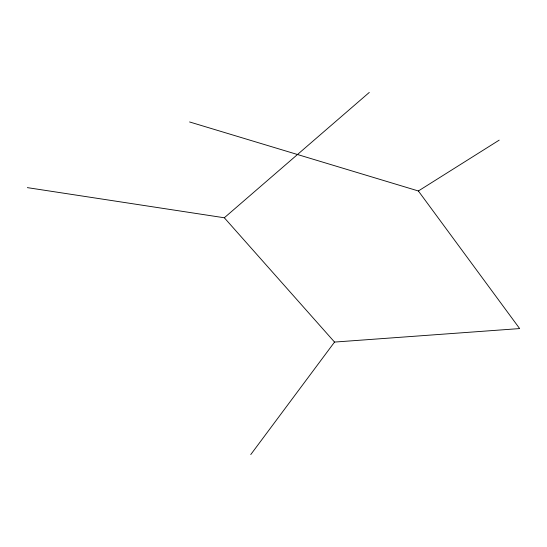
<?xml version="1.0" encoding="UTF-8"?>
<svg xmlns="http://www.w3.org/2000/svg" width="547" height="547" viewBox="0 0 547 547"><rect width="100%" height="100%" fill="white"/><g stroke="black" fill="none" stroke-linecap="round" stroke-linejoin="round"><path stroke-width="0.82" d="M250.758 454.571L334.538 342.073L519.65 328.576L418.366 190.978L189.57 121.954M27.35 187.628L224.325 217.774L369.293 92.429M418.366 190.978L499.192 140.141M224.325 217.774L334.538 342.073"/></g></svg>
